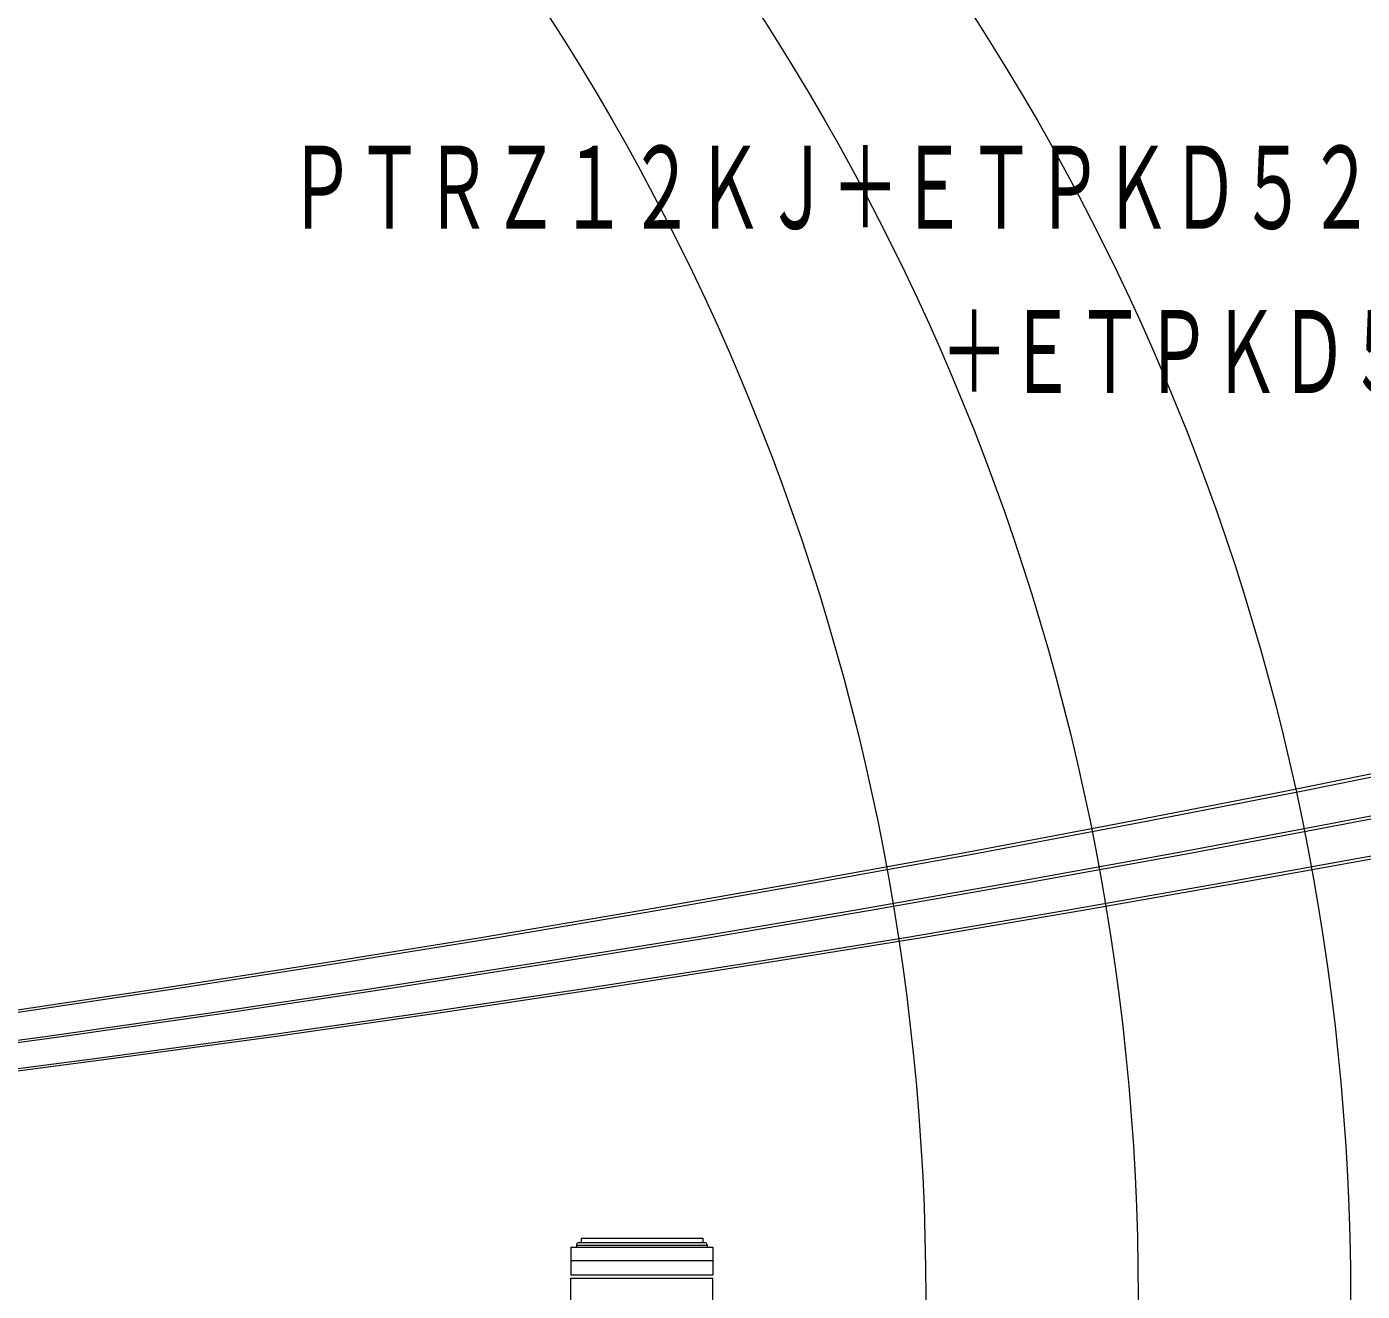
# Model space of a CAD drawing. Units: millimetres, scale not verified. Extents: x -957 to 894, y -893 to 950.
# Drawn here: x 32.46 to 56.04, y 28.19 to 50.51 of the extents above; entities that cross this region are included whole.
import ezdxf
from ezdxf.enums import TextEntityAlignment as Align

# ---------------------------------------------------------------- set-up
doc = ezdxf.new("R2010")
doc.units = ezdxf.units.MM
doc.header["$LTSCALE"] = 0.125
doc.layers.add('0-3_TOUROKU', color=7, linetype='Continuous')
doc.layers.add('0-5_GAIKEI', color=8, linetype='Continuous', lineweight=18)
doc.styles.add('ＭＳ ゴシック', font='')
doc.styles.get('ＭＳ ゴシック').set_extended_font_data('MS Gothic')

msp = doc.modelspace()

# ---------------------------------------------------------------- linework, layer by layer
at = {"layer": '0-5_GAIKEI', "color": 1}
for p, q in [((42.2118, 29.0448), (44.4324, 29.0451)), ((42.1697, 29.0003), (44.4747, 29.0003)), ((44.5755, 28.721), (42.0692, 28.7206)), ((42.0692, 28.4744), (44.5755, 28.4744)), ((42.0692, 28.4186), (44.5755, 28.4186))]:
    msp.add_line(p, q, dxfattribs=at)
at = {"layer": '0-5_GAIKEI', "color": 7}
for p, q in [((42.248, 29.1234), (44.3963, 29.1234)), ((42.248, 29.1234), (42.248, 29.0448)), ((44.3963, 29.1234), (44.3963, 29.0451)), ((42.069, 28.9668), (42.069, 28.4744)), ((42.0692, 28.9668), (44.5755, 28.9668)), ((42.1695, 29.0025), (42.1695, 28.9668)), ((44.4747, 29.0028), (44.4747, 28.9668)), ((44.5755, 28.9668), (44.5755, 28.4744)), ((42.069, 26.5498), (42.069, 28.4186)), ((44.5755, 26.5498), (44.5755, 28.4186))]:
    msp.add_line(p, q, dxfattribs=at)
at = {"layer": '0-5_GAIKEI', "color": 1}
for centre, radius in [((-35.396, 488.9417), 460.7315), ((-35.1085, 488.9417), 460.7315), ((-31.646, 488.9417), 460.7315), ((-31.3585, 488.9417), 460.7315), ((-27.896, 488.9417), 460.7315), ((-27.6085, 488.9417), 460.7315), ((425.5042, 28.3289), 460.7315), ((429.2542, 28.3289), 460.7315), ((433.0042, 28.3289), 460.7315), ((6.5534, 28.0691), 41.7807), ((10.3034, 28.0691), 41.7807), ((14.0534, 28.0691), 41.7807)]:
    msp.add_circle(centre, radius, dxfattribs=at)
at = {"layer": '0-5_GAIKEI', "color": 7}
for centre, start, end in [((42.2118, 29.0025), 90.00952, 180), ((44.4325, 29.0028), 0, 90.00952)]:
    msp.add_arc(centre, 0.0423, start, end, dxfattribs=at)

# ---------------------------------------------------------------- texts
at = {"layer": '0-3_TOUROKU', "style": 'ＭＳ ゴシック', "width": 0.6}
for s, p in [('ＰＴＲＺ１２ＫＪ＋ＥＴＰＫＤ５２０Ｂ', (37.0693, 46.5033)), ('＋ＥＴＰＫＤ５２０Ｈ', (48.5893, 43.6033))]:
    msp.add_text(s, height=1.466, dxfattribs=at).set_placement(p, align=Align.BOTTOM_LEFT)

doc.saveas('drawing.dxf')
